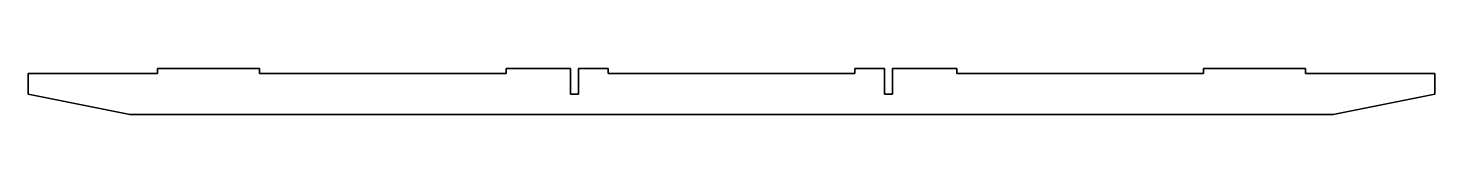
# Model space of a CAD drawing. Header units: millimetres. Extents: x 0 to 686, y 0 to 23.
import ezdxf

# ---------------------------------------------------------------- set-up
doc = ezdxf.new("R2010")
doc.units = ezdxf.units.MM
doc.layers.add('SIMUMAK Visible (ISO)', color=7, linetype='Continuous', lineweight=35)

# ---------------------------------------------------------------- blocks, each defined once
blk = doc.blocks.new('SIL-026-KRPL-01_cartelas transversales_6_SIL-026-KRPL-01')
at = {"layer": 'SIMUMAK Visible (ISO)'}
for p, q in [((-342.95, 8.75), (-342.95, -1.34)), ((-342.95, 8.75), (-279.9, 8.75)), ((-279.9, 8.75), (-279.9, 11.25)), ((-279.9, 11.25), (-230.1, 11.25)), ((-230.1, 11.25), (-230.1, 8.75)), ((-230.1, 8.75), (-109.9, 8.75)), ((-109.9, 8.75), (-109.9, 11.25)), ((-109.9, 11.25), (-78.55, 11.25)), ((-78.55, -1.35), (-78.55, 11.25)), ((-74.65, 11.25), (-60.1, 11.25)), ((-74.65, 11.25), (-74.65, -1.35)), ((-60.1, 11.25), (-60.1, 8.75)), ((-60.1, 8.75), (60.1, 8.75)), ((60.1, 8.75), (60.1, 11.25)), ((60.1, 11.25), (74.65, 11.25)), ((74.65, -1.35), (74.65, 11.25)), ((78.55, 11.25), (109.9, 11.25)), ((78.55, 11.25), (78.55, -1.35)), ((109.9, 11.25), (109.9, 8.75)), ((109.9, 8.75), (230.1, 8.75)), ((230.1, 8.75), (230.1, 11.25)), ((230.1, 11.25), (279.9, 11.25)), ((279.9, 11.25), (279.9, 8.75)), ((279.9, 8.75), (342.95, 8.75)), ((342.95, -1.34), (342.95, 8.75)), ((-342.95, -1.34), (-293.4, -11.25)), ((-74.65, -1.35), (-78.55, -1.35)), ((78.55, -1.35), (74.65, -1.35)), ((293.4, -11.25), (342.95, -1.34)), ((293.4, -11.25), (-293.4, -11.25))]:
    blk.add_line(p, q, dxfattribs=at)

msp = doc.modelspace()

# ---------------------------------------------------------------- block references
msp.add_blockref('SIL-026-KRPL-01_cartelas transversales_6_SIL-026-KRPL-01', (342.95, 11.25))

doc.saveas('drawing.dxf')
